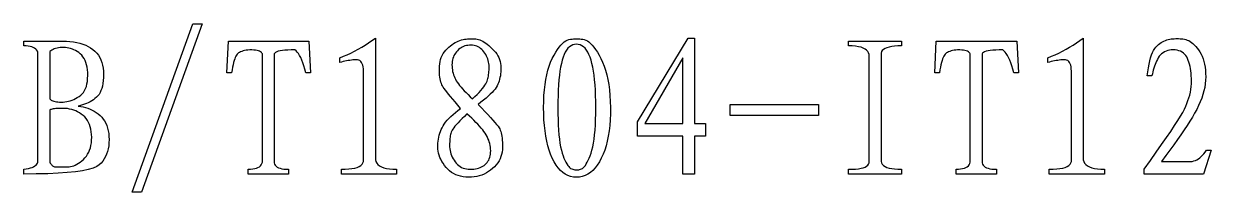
# Model space of a CAD drawing. Extents: x 0 to 420, y 0 to 297.
# Drawn here: x 283.84 to 310.26, y 85.61 to 89.35 of the extents above; entities that cross this region are included whole.
import ezdxf

# ---------------------------------------------------------------- set-up
doc = ezdxf.new("R2010")
doc.units = 0

msp = doc.modelspace()

# ---------------------------------------------------------------- linework, layer by layer
at = {"color": 7, "lineweight": 25}
for points in [[(287.597, 89.35), (287.808, 89.35), (286.455, 85.606), (286.244, 85.606)], [(283.835, 86.116), (283.889, 86.123), (283.938, 86.133), (283.982, 86.145), (284.021, 86.158), (284.055, 86.173), (284.084, 86.189), (284.109, 86.208), (284.128, 86.228), (284.142, 86.25), (284.152, 86.274), (284.152, 88.717), (284.139, 88.744), (284.122, 88.768), (284.101, 88.789), (284.076, 88.807), (284.046, 88.823), (284.013, 88.835), (283.975, 88.845), (283.932, 88.852), (283.886, 88.856), (283.835, 88.858), (283.835, 88.963), (284.697, 88.963), (284.783, 88.961), (284.864, 88.956), (284.942, 88.947), (285.016, 88.934), (285.086, 88.917), (285.151, 88.897), (285.213, 88.873), (285.271, 88.845), (285.324, 88.814), (285.374, 88.779), (285.419, 88.74), (285.459, 88.697), (285.495, 88.651), (285.525, 88.601), (285.552, 88.548), (285.573, 88.491), (285.589, 88.43), (285.601, 88.365), (285.608, 88.297), (285.611, 88.225), (285.609, 88.153), (285.605, 88.086), (285.597, 88.024), (285.586, 87.966), (285.571, 87.913), (285.554, 87.864), (285.533, 87.82), (285.51, 87.781), (285.483, 87.746), (285.453, 87.715), (285.42, 87.688), (285.386, 87.662), (285.35, 87.639), (285.312, 87.617), (285.272, 87.596), (285.231, 87.578), (285.188, 87.561), (285.143, 87.546), (285.097, 87.533), (285.048, 87.522), (285.104, 87.513), (285.158, 87.502), (285.21, 87.488), (285.261, 87.471), (285.31, 87.451), (285.357, 87.429), (285.403, 87.404), (285.448, 87.376), (285.491, 87.345), (285.532, 87.311), (285.57, 87.274), (285.605, 87.233), (285.635, 87.189), (285.661, 87.141), (285.683, 87.089), (285.702, 87.033), (285.716, 86.974), (285.726, 86.911), (285.732, 86.845), (285.734, 86.775), (285.732, 86.704), (285.725, 86.637), (285.714, 86.573), (285.699, 86.512), (285.679, 86.454), (285.655, 86.399), (285.626, 86.348), (285.593, 86.299), (285.556, 86.254), (285.514, 86.212), (285.458, 86.174), (285.377, 86.139), (285.271, 86.109), (285.14, 86.083), (284.985, 86.061), (284.804, 86.042), (284.599, 86.028), (284.369, 86.018), (284.115, 86.012), (283.835, 86.01)], [(284.723, 88.823), (284.684, 88.822), (284.646, 88.819), (284.611, 88.815), (284.577, 88.808), (284.545, 88.801), (284.515, 88.791), (284.488, 88.779), (284.462, 88.766), (284.438, 88.751), (284.416, 88.735), (284.416, 87.68), (284.428, 87.667), (284.443, 87.655), (284.461, 87.644), (284.482, 87.635), (284.506, 87.627), (284.533, 87.621), (284.563, 87.616), (284.596, 87.612), (284.631, 87.61), (284.67, 87.61), (284.711, 87.611), (284.751, 87.615), (284.791, 87.621), (284.831, 87.629), (284.87, 87.64), (284.91, 87.654), (284.949, 87.67), (284.988, 87.688), (285.027, 87.709), (285.066, 87.733), (285.103, 87.76), (285.136, 87.791), (285.165, 87.826), (285.19, 87.866), (285.211, 87.911), (285.228, 87.959), (285.242, 88.013), (285.252, 88.07), (285.257, 88.132), (285.259, 88.199), (285.258, 88.265), (285.253, 88.328), (285.244, 88.386), (285.233, 88.44), (285.218, 88.491), (285.199, 88.537), (285.177, 88.579), (285.152, 88.618), (285.124, 88.652), (285.092, 88.682), (285.059, 88.709), (285.024, 88.733), (284.989, 88.754), (284.953, 88.772), (284.917, 88.787), (284.879, 88.8), (284.841, 88.81), (284.803, 88.817), (284.763, 88.821)], [(289.865, 88.77), (289.784, 88.769), (289.711, 88.766), (289.646, 88.762), (289.589, 88.756), (289.54, 88.748), (289.498, 88.738), (289.464, 88.727), (289.437, 88.714), (289.419, 88.699), (289.408, 88.682), (289.408, 86.256), (289.417, 86.229), (289.432, 86.206), (289.451, 86.184), (289.475, 86.166), (289.504, 86.151), (289.538, 86.138), (289.578, 86.128), (289.621, 86.121), (289.67, 86.117), (289.724, 86.116), (289.724, 86.01), (288.828, 86.01), (288.828, 86.116), (288.881, 86.117), (288.93, 86.122), (288.974, 86.13), (289.013, 86.141), (289.047, 86.155), (289.077, 86.172), (289.101, 86.193), (289.12, 86.217), (289.135, 86.244), (289.144, 86.274), (289.144, 88.682), (289.135, 88.699), (289.122, 88.714), (289.104, 88.727), (289.082, 88.738), (289.056, 88.748), (289.026, 88.756), (288.991, 88.762), (288.953, 88.766), (288.91, 88.769), (288.863, 88.77), (288.822, 88.766), (288.784, 88.76), (288.749, 88.754), (288.717, 88.746), (288.687, 88.737), (288.66, 88.727), (288.636, 88.715), (288.615, 88.702), (288.597, 88.688), (288.582, 88.673), (288.568, 88.655), (288.554, 88.631), (288.541, 88.603), (288.528, 88.569), (288.516, 88.53), (288.504, 88.486), (288.492, 88.437), (288.48, 88.383), (288.469, 88.324), (288.458, 88.26), (288.353, 88.26), (288.388, 88.963), (290.181, 88.963), (290.216, 88.26), (290.111, 88.26), (290.089, 88.341), (290.067, 88.415), (290.044, 88.483), (290.021, 88.544), (289.997, 88.598), (289.972, 88.646), (289.946, 88.687), (289.92, 88.721), (289.893, 88.749)], [(291.394, 88.295), (291.392, 88.345), (291.387, 88.39), (291.379, 88.429), (291.367, 88.463), (291.352, 88.491), (291.334, 88.514), (291.312, 88.531), (291.287, 88.543), (291.259, 88.549), (291.227, 88.55), (291.193, 88.548), (291.159, 88.545), (291.124, 88.541), (291.089, 88.536), (291.053, 88.53), (291.017, 88.524), (290.98, 88.516), (290.943, 88.508), (290.905, 88.499), (290.867, 88.489), (290.867, 88.594), (290.951, 88.627), (291.033, 88.662), (291.115, 88.7), (291.196, 88.74), (291.275, 88.783), (291.354, 88.828), (291.431, 88.876), (291.508, 88.926), (291.583, 88.978), (291.658, 89.033), (291.658, 86.326), (291.669, 86.286), (291.688, 86.251), (291.715, 86.219), (291.751, 86.191), (291.794, 86.168), (291.845, 86.149), (291.905, 86.134), (291.973, 86.124), (292.048, 86.118), (292.132, 86.116), (292.132, 86.01), (290.902, 86.01), (290.902, 86.116), (290.989, 86.117), (291.068, 86.123), (291.138, 86.131), (291.2, 86.144), (291.253, 86.159), (291.298, 86.179), (291.335, 86.202), (291.363, 86.228), (291.383, 86.258), (291.394, 86.291)], [(293.943, 87.557), (294.024, 87.476), (294.097, 87.4), (294.164, 87.331), (294.223, 87.267), (294.275, 87.21), (294.319, 87.158), (294.357, 87.113), (294.387, 87.073), (294.41, 87.04), (294.426, 87.012), (294.438, 86.986), (294.448, 86.956), (294.458, 86.924), (294.466, 86.888), (294.472, 86.849), (294.478, 86.807), (294.482, 86.762), (294.485, 86.714), (294.487, 86.662), (294.488, 86.608), (294.486, 86.552), (294.479, 86.499), (294.468, 86.447), (294.453, 86.397), (294.433, 86.348), (294.409, 86.302), (294.38, 86.257), (294.347, 86.214), (294.31, 86.173), (294.268, 86.133), (294.223, 86.096), (294.176, 86.063), (294.128, 86.034), (294.077, 86.009), (294.024, 85.988), (293.97, 85.971), (293.913, 85.957), (293.855, 85.947), (293.794, 85.942), (293.732, 85.94), (293.67, 85.942), (293.611, 85.949), (293.554, 85.96), (293.5, 85.975), (293.448, 85.995), (293.4, 86.019), (293.354, 86.047), (293.31, 86.08), (293.269, 86.118), (293.231, 86.159), (293.196, 86.203), (293.165, 86.248), (293.137, 86.292), (293.113, 86.337), (293.093, 86.381), (293.076, 86.426), (293.063, 86.471), (293.054, 86.517), (293.048, 86.562), (293.046, 86.608), (293.047, 86.653), (293.05, 86.698), (293.055, 86.742), (293.062, 86.786), (293.071, 86.83), (293.081, 86.872), (293.094, 86.915), (293.108, 86.956), (293.125, 86.998), (293.143, 87.038), (293.165, 87.079), (293.191, 87.12), (293.221, 87.162), (293.256, 87.204), (293.295, 87.247), (293.338, 87.29), (293.386, 87.334), (293.438, 87.379), (293.495, 87.424), (293.556, 87.469), (293.492, 87.544), (293.433, 87.613), (293.379, 87.677), (293.331, 87.735), (293.288, 87.788), (293.25, 87.835), (293.218, 87.877), (293.191, 87.913), (293.169, 87.944), (293.152, 87.97), (293.138, 87.994), (293.127, 88.022), (293.116, 88.053), (293.107, 88.087), (293.099, 88.124), (293.093, 88.164), (293.088, 88.207), (293.084, 88.254), (293.082, 88.304), (293.082, 88.357), (293.083, 88.41), (293.089, 88.461), (293.097, 88.511), (293.11, 88.558), (293.125, 88.603), (293.145, 88.646), (293.168, 88.686), (293.194, 88.725), (293.224, 88.762), (293.257, 88.796), (293.292, 88.828), (293.328, 88.858), (293.363, 88.885), (293.398, 88.909), (293.433, 88.93), (293.468, 88.949), (293.503, 88.965), (293.539, 88.979), (293.574, 88.99), (293.609, 88.998), (293.644, 89.005), (293.678, 89.01), (293.711, 89.014), (293.744, 89.017), (293.776, 89.018), (293.807, 89.018), (293.838, 89.017), (293.868, 89.015), (293.897, 89.012), (293.925, 89.007), (293.954, 89), (293.984, 88.99), (294.014, 88.977), (294.046, 88.961), (294.079, 88.941), (294.113, 88.919), (294.148, 88.893), (294.184, 88.864), (294.221, 88.832), (294.259, 88.796), (294.296, 88.759), (294.329, 88.72), (294.358, 88.681), (294.383, 88.64), (294.404, 88.598), (294.422, 88.556), (294.435, 88.512), (294.445, 88.467), (294.451, 88.421), (294.453, 88.374), (294.452, 88.328), (294.449, 88.282), (294.445, 88.238), (294.439, 88.196), (294.431, 88.155), (294.421, 88.115), (294.41, 88.077), (294.396, 88.04), (294.381, 88.004), (294.365, 87.97), (294.345, 87.936), (294.32, 87.9), (294.29, 87.863), (294.255, 87.824), (294.215, 87.783), (294.171, 87.741), (294.121, 87.697), (294.067, 87.652), (294.007, 87.605)], [(293.82, 87.68), (293.874, 87.731), (293.923, 87.78), (293.967, 87.826), (294.007, 87.87), (294.042, 87.911), (294.072, 87.949), (294.097, 87.985), (294.118, 88.017), (294.134, 88.048), (294.145, 88.075), (294.153, 88.102), (294.161, 88.13), (294.167, 88.159), (294.173, 88.189), (294.178, 88.22), (294.182, 88.253), (294.185, 88.286), (294.187, 88.32), (294.189, 88.355), (294.189, 88.392), (294.188, 88.428), (294.184, 88.464), (294.179, 88.499), (294.171, 88.534), (294.16, 88.568), (294.148, 88.601), (294.133, 88.633), (294.116, 88.665), (294.096, 88.696), (294.075, 88.726), (294.051, 88.754), (294.027, 88.78), (294.001, 88.802), (293.973, 88.821), (293.945, 88.838), (293.915, 88.851), (293.885, 88.862), (293.853, 88.869), (293.819, 88.874), (293.785, 88.875), (293.75, 88.874), (293.716, 88.87), (293.684, 88.864), (293.652, 88.856), (293.622, 88.845), (293.593, 88.831), (293.564, 88.815), (293.537, 88.797), (293.511, 88.776), (293.486, 88.752), (293.462, 88.727), (293.442, 88.7), (293.423, 88.672), (293.407, 88.643), (293.394, 88.612), (293.382, 88.579), (293.374, 88.546), (293.368, 88.51), (293.364, 88.474), (293.363, 88.436), (293.364, 88.397), (293.367, 88.36), (293.371, 88.323), (293.378, 88.287), (293.387, 88.251), (293.398, 88.216), (293.41, 88.182), (293.425, 88.149), (293.441, 88.116), (293.459, 88.084), (293.48, 88.052), (293.505, 88.017), (293.533, 87.981), (293.564, 87.944), (293.598, 87.904), (293.636, 87.863), (293.677, 87.82), (293.721, 87.775), (293.769, 87.728)], [(296.676, 88.576), (296.715, 88.496), (296.749, 88.409), (296.78, 88.316), (296.807, 88.216), (296.83, 88.111), (296.849, 87.998), (296.865, 87.88), (296.876, 87.755), (296.884, 87.624), (296.887, 87.487), (296.887, 87.349), (296.882, 87.217), (296.873, 87.09), (296.859, 86.969), (296.841, 86.854), (296.819, 86.744), (296.792, 86.64), (296.761, 86.542), (296.725, 86.449), (296.685, 86.362), (296.642, 86.281), (296.595, 86.21), (296.547, 86.146), (296.495, 86.092), (296.441, 86.045), (296.384, 86.007), (296.325, 85.978), (296.263, 85.957), (296.199, 85.944), (296.131, 85.94), (296.064, 85.944), (296, 85.957), (295.939, 85.978), (295.881, 86.007), (295.826, 86.045), (295.774, 86.092), (295.725, 86.146), (295.679, 86.21), (295.635, 86.281), (295.595, 86.362), (295.558, 86.449), (295.526, 86.542), (295.497, 86.64), (295.471, 86.744), (295.45, 86.854), (295.433, 86.969), (295.419, 87.09), (295.41, 87.217), (295.404, 87.349), (295.402, 87.487), (295.404, 87.624), (295.41, 87.755), (295.419, 87.88), (295.433, 87.998), (295.45, 88.111), (295.471, 88.216), (295.497, 88.316), (295.526, 88.409), (295.558, 88.496), (295.595, 88.576), (295.634, 88.65), (295.672, 88.717), (295.71, 88.777), (295.747, 88.83), (295.784, 88.875), (295.821, 88.914), (295.857, 88.946), (295.893, 88.97), (295.929, 88.988), (295.964, 88.998), (295.999, 89.005), (296.034, 89.01), (296.069, 89.013), (296.104, 89.015), (296.138, 89.016), (296.172, 89.015), (296.206, 89.013), (296.24, 89.01), (296.274, 89.005), (296.307, 88.998), (296.341, 88.988), (296.375, 88.97), (296.41, 88.946), (296.446, 88.914), (296.483, 88.875), (296.52, 88.83), (296.558, 88.777), (296.597, 88.717), (296.636, 88.65)], [(295.815, 86.476), (295.834, 86.417), (295.854, 86.363), (295.875, 86.315), (295.895, 86.272), (295.916, 86.234), (295.937, 86.202), (295.959, 86.174), (295.981, 86.152), (296.003, 86.136), (296.026, 86.124), (296.049, 86.116), (296.071, 86.11), (296.094, 86.106), (296.116, 86.103), (296.138, 86.102), (296.16, 86.103), (296.182, 86.106), (296.203, 86.11), (296.224, 86.116), (296.246, 86.124), (296.267, 86.136), (296.288, 86.152), (296.309, 86.174), (296.33, 86.202), (296.351, 86.234), (296.372, 86.272), (296.393, 86.315), (296.414, 86.363), (296.435, 86.417), (296.457, 86.476), (296.477, 86.541), (296.495, 86.615), (296.51, 86.696), (296.524, 86.785), (296.536, 86.882), (296.545, 86.987), (296.553, 87.1), (296.558, 87.221), (296.561, 87.35), (296.562, 87.487), (296.561, 87.624), (296.558, 87.754), (296.553, 87.877), (296.545, 87.993), (296.536, 88.102), (296.524, 88.204), (296.51, 88.299), (296.495, 88.387), (296.477, 88.467), (296.457, 88.541), (296.434, 88.608), (296.41, 88.668), (296.383, 88.721), (296.354, 88.766), (296.323, 88.805), (296.289, 88.837), (296.253, 88.861), (296.215, 88.879), (296.174, 88.889), (296.131, 88.893), (296.089, 88.889), (296.048, 88.879), (296.011, 88.861), (295.975, 88.837), (295.942, 88.805), (295.912, 88.766), (295.884, 88.721), (295.859, 88.668), (295.836, 88.608), (295.815, 88.541), (295.797, 88.467), (295.78, 88.387), (295.766, 88.299), (295.753, 88.204), (295.742, 88.102), (295.734, 87.993), (295.727, 87.877), (295.722, 87.754), (295.719, 87.624), (295.718, 87.487), (295.719, 87.35), (295.722, 87.221), (295.727, 87.1), (295.734, 86.987), (295.742, 86.882), (295.753, 86.785), (295.766, 86.696), (295.78, 86.615), (295.797, 86.541)], [(298.759, 89.033), (298.759, 87.135), (299.005, 87.135), (299.005, 86.854), (298.759, 86.854), (298.759, 86.01), (298.496, 86.01), (298.496, 86.854), (297.494, 86.854), (297.494, 87.17), (298.619, 89.033)], [(302.908, 88.699), (302.908, 86.291), (302.919, 86.258), (302.937, 86.228), (302.964, 86.202), (302.998, 86.179), (303.04, 86.159), (303.089, 86.144), (303.146, 86.131), (303.211, 86.123), (303.284, 86.117), (303.365, 86.116), (303.365, 86.01), (302.187, 86.01), (302.187, 86.116), (302.268, 86.117), (302.34, 86.121), (302.405, 86.128), (302.463, 86.138), (302.512, 86.151), (302.554, 86.166), (302.588, 86.184), (302.615, 86.206), (302.633, 86.229), (302.644, 86.256), (302.644, 88.664), (302.633, 88.701), (302.615, 88.734), (302.588, 88.763), (302.554, 88.788), (302.512, 88.809), (302.463, 88.827), (302.405, 88.84), (302.34, 88.85), (302.268, 88.856), (302.187, 88.858), (302.187, 88.963), (303.365, 88.963), (303.365, 88.858), (303.284, 88.856), (303.211, 88.851), (303.146, 88.843), (303.089, 88.832), (303.04, 88.818), (302.998, 88.801), (302.964, 88.78), (302.937, 88.756), (302.919, 88.73)], [(305.615, 88.77), (305.534, 88.769), (305.461, 88.766), (305.396, 88.762), (305.339, 88.756), (305.29, 88.748), (305.248, 88.738), (305.214, 88.727), (305.187, 88.714), (305.169, 88.699), (305.158, 88.682), (305.158, 86.256), (305.167, 86.229), (305.182, 86.206), (305.201, 86.184), (305.225, 86.166), (305.254, 86.151), (305.289, 86.138), (305.328, 86.128), (305.371, 86.121), (305.42, 86.117), (305.474, 86.116), (305.474, 86.01), (304.578, 86.01), (304.578, 86.116), (304.631, 86.117), (304.68, 86.122), (304.724, 86.13), (304.763, 86.141), (304.797, 86.155), (304.827, 86.172), (304.851, 86.193), (304.87, 86.217), (304.885, 86.244), (304.894, 86.274), (304.894, 88.682), (304.885, 88.699), (304.872, 88.714), (304.854, 88.727), (304.832, 88.738), (304.806, 88.748), (304.776, 88.756), (304.741, 88.762), (304.703, 88.766), (304.66, 88.769), (304.613, 88.77), (304.572, 88.766), (304.534, 88.76), (304.499, 88.754), (304.467, 88.746), (304.437, 88.737), (304.41, 88.727), (304.386, 88.715), (304.365, 88.702), (304.347, 88.688), (304.332, 88.673), (304.318, 88.655), (304.304, 88.631), (304.291, 88.603), (304.278, 88.569), (304.266, 88.53), (304.253, 88.486), (304.242, 88.437), (304.23, 88.383), (304.219, 88.324), (304.208, 88.26), (304.103, 88.26), (304.138, 88.963), (305.931, 88.963), (305.966, 88.26), (305.861, 88.26), (305.839, 88.341), (305.817, 88.415), (305.794, 88.483), (305.771, 88.544), (305.747, 88.598), (305.722, 88.646), (305.696, 88.687), (305.67, 88.721), (305.643, 88.749)], [(307.144, 88.295), (307.142, 88.345), (307.137, 88.39), (307.129, 88.429), (307.117, 88.463), (307.102, 88.491), (307.084, 88.514), (307.062, 88.531), (307.037, 88.543), (307.009, 88.549), (306.977, 88.55), (306.943, 88.548), (306.909, 88.545), (306.874, 88.541), (306.839, 88.536), (306.803, 88.53), (306.767, 88.524), (306.73, 88.516), (306.693, 88.508), (306.655, 88.499), (306.617, 88.489), (306.617, 88.594), (306.701, 88.627), (306.783, 88.662), (306.865, 88.7), (306.946, 88.74), (307.025, 88.783), (307.104, 88.828), (307.181, 88.876), (307.258, 88.926), (307.333, 88.978), (307.408, 89.033), (307.408, 86.326), (307.419, 86.286), (307.438, 86.251), (307.465, 86.219), (307.501, 86.191), (307.544, 86.168), (307.595, 86.149), (307.655, 86.134), (307.723, 86.124), (307.798, 86.118), (307.882, 86.116), (307.882, 86.01), (306.652, 86.01), (306.652, 86.116), (306.739, 86.117), (306.818, 86.123), (306.888, 86.131), (306.95, 86.144), (307.003, 86.159), (307.048, 86.179), (307.085, 86.202), (307.113, 86.228), (307.133, 86.258), (307.144, 86.291)], [(309.148, 86.291), (309.833, 86.291), (309.868, 86.3), (309.902, 86.312), (309.936, 86.328), (309.969, 86.348), (310, 86.37), (310.032, 86.397), (310.062, 86.427), (310.092, 86.46), (310.121, 86.497), (310.15, 86.537), (310.255, 86.537), (310.08, 86.01), (308.761, 86.01), (308.761, 86.116), (308.903, 86.312), (309.033, 86.495), (309.152, 86.664), (309.259, 86.819), (309.354, 86.959), (309.438, 87.086), (309.511, 87.198), (309.571, 87.297), (309.62, 87.381), (309.658, 87.451), (309.688, 87.515), (309.715, 87.578), (309.738, 87.641), (309.759, 87.703), (309.776, 87.766), (309.791, 87.828), (309.802, 87.89), (309.81, 87.952), (309.814, 88.014), (309.816, 88.075), (309.815, 88.136), (309.812, 88.194), (309.808, 88.25), (309.802, 88.303), (309.794, 88.355), (309.784, 88.403), (309.773, 88.45), (309.76, 88.495), (309.745, 88.537), (309.728, 88.576), (309.709, 88.613), (309.687, 88.646), (309.663, 88.675), (309.635, 88.7), (309.605, 88.721), (309.572, 88.739), (309.536, 88.752), (309.497, 88.762), (309.456, 88.768), (309.412, 88.77), (309.367, 88.768), (309.325, 88.763), (309.286, 88.754), (309.249, 88.742), (309.214, 88.726), (309.182, 88.707), (309.152, 88.684), (309.125, 88.657), (309.1, 88.627), (309.078, 88.594), (309.057, 88.558), (309.038, 88.522), (309.021, 88.484), (309.005, 88.445), (308.99, 88.405), (308.976, 88.364), (308.964, 88.322), (308.954, 88.279), (308.945, 88.235), (308.937, 88.19), (308.832, 88.19), (308.843, 88.285), (308.856, 88.373), (308.871, 88.454), (308.888, 88.529), (308.906, 88.596), (308.926, 88.657), (308.948, 88.711), (308.972, 88.758), (308.998, 88.798), (309.025, 88.831), (309.053, 88.86), (309.082, 88.886), (309.112, 88.91), (309.142, 88.931), (309.172, 88.95), (309.203, 88.966), (309.235, 88.98), (309.267, 88.992), (309.299, 89.001), (309.333, 89.007), (309.366, 89.012), (309.399, 89.016), (309.432, 89.018), (309.465, 89.02), (309.497, 89.02), (309.53, 89.02), (309.562, 89.018), (309.594, 89.016), (309.626, 89.012), (309.658, 89.007), (309.689, 89), (309.721, 88.989), (309.753, 88.975), (309.784, 88.956), (309.816, 88.935), (309.848, 88.909), (309.879, 88.88), (309.911, 88.847), (309.942, 88.81), (309.974, 88.77), (310.004, 88.726), (310.031, 88.678), (310.055, 88.627), (310.075, 88.573), (310.093, 88.515), (310.107, 88.453), (310.118, 88.388), (310.126, 88.32), (310.131, 88.248), (310.132, 88.172), (310.13, 88.094), (310.122, 88.016), (310.11, 87.937), (310.093, 87.857), (310.071, 87.777), (310.044, 87.695), (310.012, 87.614), (309.975, 87.531), (309.933, 87.448), (309.886, 87.364), (309.835, 87.277), (309.778, 87.186), (309.716, 87.09), (309.65, 86.989), (309.579, 86.885), (309.502, 86.775), (309.421, 86.661), (309.335, 86.542), (309.244, 86.419)], [(298.496, 87.135), (298.496, 88.594), (297.652, 87.135)], [(284.416, 86.274), (284.426, 86.254), (284.438, 86.236), (284.45, 86.22), (284.463, 86.206), (284.477, 86.195), (284.491, 86.185), (284.507, 86.178), (284.522, 86.172), (284.539, 86.169), (284.556, 86.168), (284.575, 86.168), (284.594, 86.168), (284.616, 86.168), (284.639, 86.168), (284.664, 86.168), (284.69, 86.168), (284.718, 86.168), (284.747, 86.168), (284.778, 86.168), (284.811, 86.168), (284.845, 86.17), (284.879, 86.175), (284.913, 86.183), (284.947, 86.195), (284.982, 86.21), (285.018, 86.228), (285.053, 86.25), (285.089, 86.275), (285.126, 86.304), (285.163, 86.335), (285.198, 86.37), (285.229, 86.408), (285.257, 86.45), (285.281, 86.494), (285.301, 86.542), (285.318, 86.593), (285.331, 86.647), (285.34, 86.704), (285.345, 86.764), (285.347, 86.827), (285.345, 86.891), (285.339, 86.951), (285.33, 87.008), (285.316, 87.061), (285.299, 87.111), (285.278, 87.158), (285.252, 87.201), (285.223, 87.241), (285.191, 87.278), (285.154, 87.311), (285.115, 87.341), (285.074, 87.368), (285.033, 87.392), (284.991, 87.412), (284.947, 87.429), (284.903, 87.444), (284.857, 87.455), (284.811, 87.463), (284.763, 87.467), (284.714, 87.469), (284.667, 87.469), (284.624, 87.468), (284.584, 87.466), (284.548, 87.463), (284.517, 87.46), (284.489, 87.456), (284.465, 87.452), (284.444, 87.447), (284.428, 87.441), (284.416, 87.434)], [(299.55, 87.557), (301.519, 87.557), (301.519, 87.311), (299.55, 87.311)], [(293.697, 87.346), (293.64, 87.291), (293.587, 87.241), (293.54, 87.193), (293.499, 87.149), (293.462, 87.109), (293.43, 87.072), (293.403, 87.038), (293.382, 87.008), (293.365, 86.982), (293.354, 86.959), (293.346, 86.937), (293.338, 86.913), (293.332, 86.887), (293.326, 86.859), (293.321, 86.83), (293.317, 86.798), (293.314, 86.764), (293.312, 86.729), (293.31, 86.691), (293.31, 86.652), (293.311, 86.612), (293.315, 86.572), (293.321, 86.534), (293.33, 86.496), (293.341, 86.458), (293.354, 86.422), (293.37, 86.386), (293.389, 86.351), (293.41, 86.316), (293.433, 86.283), (293.459, 86.251), (293.486, 86.222), (293.515, 86.197), (293.546, 86.176), (293.578, 86.157), (293.612, 86.142), (293.648, 86.131), (293.686, 86.122), (293.726, 86.117), (293.767, 86.116), (293.808, 86.117), (293.848, 86.12), (293.886, 86.125), (293.922, 86.132), (293.956, 86.142), (293.989, 86.153), (294.019, 86.167), (294.048, 86.183), (294.076, 86.201), (294.101, 86.221), (294.124, 86.243), (294.145, 86.267), (294.164, 86.293), (294.18, 86.321), (294.193, 86.351), (294.204, 86.382), (294.213, 86.416), (294.219, 86.452), (294.223, 86.489), (294.224, 86.529), (294.223, 86.569), (294.219, 86.609), (294.213, 86.648), (294.204, 86.688), (294.193, 86.726), (294.18, 86.765), (294.164, 86.803), (294.145, 86.841), (294.124, 86.878), (294.101, 86.915), (294.075, 86.953), (294.046, 86.992), (294.013, 87.032), (293.977, 87.073), (293.938, 87.115), (293.896, 87.159), (293.851, 87.204), (293.803, 87.25), (293.751, 87.297)]]:
    msp.add_lwpolyline(points, close=True, dxfattribs=at)

doc.saveas('drawing.dxf')
